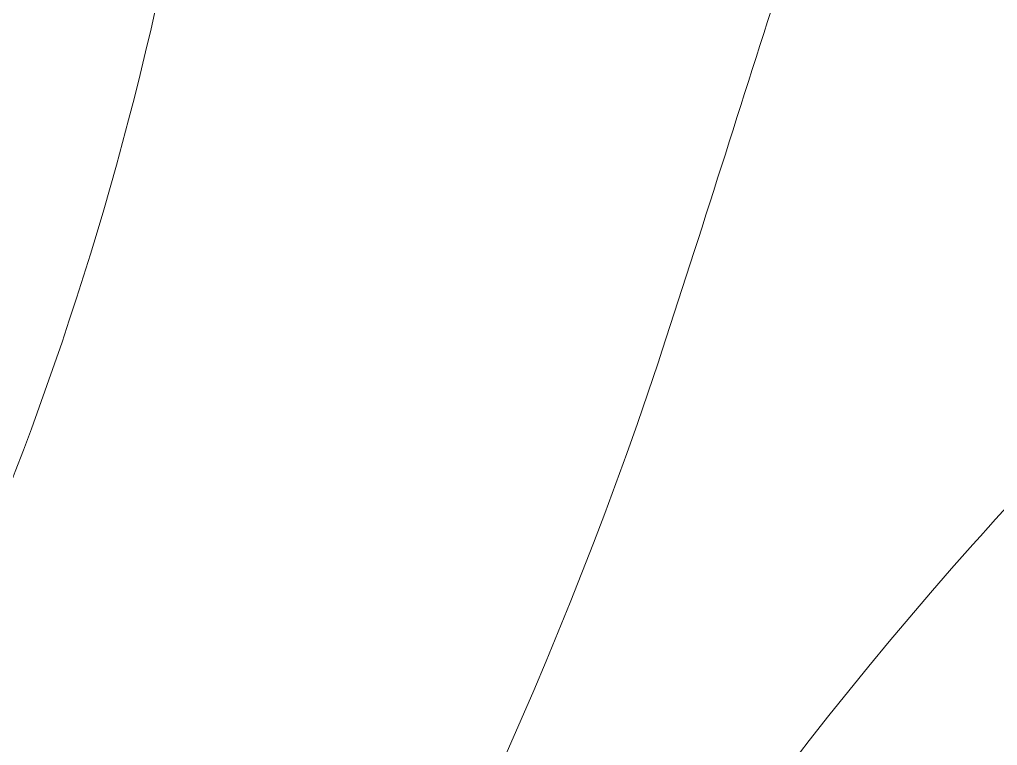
# Model space of a CAD drawing. Extents: x -864 to 2539, y -2536 to -44.
# Drawn here: x 330.83 to 350.19, y -1654.28 to -1639.92 of the extents above; entities that cross this region are included whole.
import ezdxf

# ---------------------------------------------------------------- set-up
doc = ezdxf.new("R2010")
doc.units = 0
doc.header["$MEASUREMENT"] = 0
doc.layers.add('Layer 1', color=7, linetype='Continuous', lineweight=0)

msp = doc.modelspace()

# ---------------------------------------------------------------- linework, layer by layer
at = {"layer": 'Layer 1'}
for points, knots in [([(400.335, -1837.95), (393.005, -1823.77), (382.675, -1811.89), (369.615, -1802.63), (356.675, -1793.44), (340.765, -1785.53), (322.335, -1779.11), (304.045, -1772.75), (283.315, -1766.84), (260.755, -1761.56), (242.825, -1757.03), (229.785, -1753.54), (221.995, -1751.18), (214.325, -1748.87), (206.625, -1745.61), (199.125, -1741.5), (191.745, -1737.46), (185.885, -1732.58), (181.705, -1727), (177.615, -1721.55), (175.535, -1714.96), (175.535, -1707.41), (175.535, -1695.03), (181.575, -1684.69), (193.985, -1675.8), (206.445, -1666.88), (223.125, -1662.36), (243.575, -1662.36), (265.605, -1662.36), (281.745, -1666.48), (291.535, -1674.62), (301.485, -1682.87), (310.145, -1694.57), (317.315, -1709.45), (323.035, -1720.16), (328.455, -1728.01), (333.425, -1732.79), (338.615, -1737.79), (346.215, -1740.33), (356.015, -1740.33), (366.785, -1740.33), (375.895, -1736.19), (383.095, -1728.02), (390.235, -1719.93), (393.855, -1710.7), (393.855, -1700.57), (393.855, -1689.74), (391.025, -1678.49), (385.435, -1667.13), (379.865, -1655.81), (370.955, -1644.88), (358.955, -1634.62), (346.965, -1624.39), (331.695, -1616.07), (313.565, -1609.9), (295.475, -1603.75), (273.765, -1600.63), (249.045, -1600.63), (218.115, -1600.63), (190.795, -1605.33), (167.865, -1614.59), (144.815, -1623.91), (126.935, -1637.44), (114.725, -1654.83), (102.505, -1672.24), (96.305, -1692.42), (96.305, -1714.8), (96.305, -1738.29), (102.185, -1758.24), (113.785, -1774.11), (125.335, -1789.91), (141.145, -1802.55), (160.795, -1811.68), (180.265, -1820.73), (204.735, -1828.74), (233.555, -1835.48), (254.915, -1840.37), (272.195, -1845.04), (284.925, -1849.38), (297.415, -1853.63), (307.735, -1859.86), (315.595, -1867.9), (323.295, -1875.77), (327.205, -1886.21), (327.205, -1898.91), (327.205, -1914.95), (319.875, -1928.54), (305.435, -1939.31), (290.815, -1950.21), (271.475, -1955.73), (247.955, -1955.73), (230.845, -1955.73), (216.885, -1953), (206.465, -1947.61), (196.045, -1942.23), (187.865, -1935.31), (182.155, -1927.05), (176.335, -1918.64), (170.845, -1908), (165.825, -1895.45), (161.535, -1884.46), (156.255, -1876.02), (150.135, -1870.36), (143.855, -1864.56), (136.075, -1861.62), (127.035, -1861.62), (115.945, -1861.62), (106.675, -1865.37), (99.475, -1872.76), (92.285, -1880.14), (88.645, -1889.12), (88.645, -1899.46), (88.645, -1916.73), (94.505, -1934.72), (106.055, -1952.92), (117.565, -1971.07), (132.755, -1985.79), (151.195, -1996.67), (177.095, -2011.73), (210.385, -2019.37), (250.135, -2019.37), (283.285, -2019.37), (312.375, -2013.79), (336.595, -2002.78), (360.915, -1991.73), (379.655, -1976.2), (392.305, -1956.63), (404.945, -1937.06), (411.355, -1914.69), (411.355, -1890.16), (411.355, -1869.69), (407.645, -1852.12), (400.335, -1837.95)], [0, 0, 0, 0, 1, 1, 1, 2, 2, 2, 3, 3, 3, 4, 4, 4, 5, 5, 5, 6, 6, 6, 7, 7, 7, 8, 8, 8, 9, 9, 9, 10, 10, 10, 11, 11, 11, 12, 12, 12, 13, 13, 13, 14, 14, 14, 15, 15, 15, 16, 16, 16, 17, 17, 17, 18, 18, 18, 19, 19, 19, 20, 20, 20, 21, 21, 21, 22, 22, 22, 23, 23, 23, 24, 24, 24, 25, 25, 25, 26, 26, 26, 27, 27, 27, 28, 28, 28, 29, 29, 29, 30, 30, 30, 31, 31, 31, 32, 32, 32, 33, 33, 33, 34, 34, 34, 35, 35, 35, 36, 36, 36, 37, 37, 37, 38, 38, 38, 39, 39, 39, 40, 40, 40, 41, 41, 41, 42, 42, 42, 43, 43, 43, 44, 44, 44, 44]), ([(348.556, -1631.636), (346.64, -1636.443), (345.196, -1641.469), (343.468, -1646.707), (339.224, -1659.577), (331.655, -1670.612), (324.782, -1682.156), (320.218, -1684.916), (315.693, -1687.811), (311.289, -1690.859), (309.912, -1688.828), (308.498, -1686.876), (307.044, -1685.015), (319.49, -1669.932), (331.661, -1654.838), (334.456, -1634.521), (334.993, -1630.614), (334.896, -1626.732), (334.276, -1622.992), (339.389, -1625.648), (344.153, -1628.534), (348.556, -1631.636)], [0, 0, 0, 0, 1, 1, 1, 2, 2, 2, 3, 3, 3, 4, 4, 4, 5, 5, 5, 6, 6, 6, 7, 7, 7, 7]), ([(364.76, -1652.017), (343.19, -1668.768), (337.924, -1695.269), (327.612, -1719.092), (326.951, -1718.084), (326.284, -1717.029), (325.61, -1715.929), (327.394, -1705.554), (328.128, -1694.815), (328.343, -1684.212), (334.904, -1672.488), (340.677, -1660.416), (349.7, -1650.305), (352.895, -1646.725), (356.058, -1643.411), (358.937, -1639.935), (362.421, -1643.059), (365.608, -1646.242), (368.491, -1649.474), (367.211, -1650.244), (365.961, -1651.084), (364.76, -1652.017)], [0, 0, 0, 0, 1, 1, 1, 2, 2, 2, 3, 3, 3, 4, 4, 4, 5, 5, 5, 6, 6, 6, 7, 7, 7, 7])]:
    msp.add_open_spline(points, degree=3, knots=knots, dxfattribs=at)

doc.saveas('drawing.dxf')
